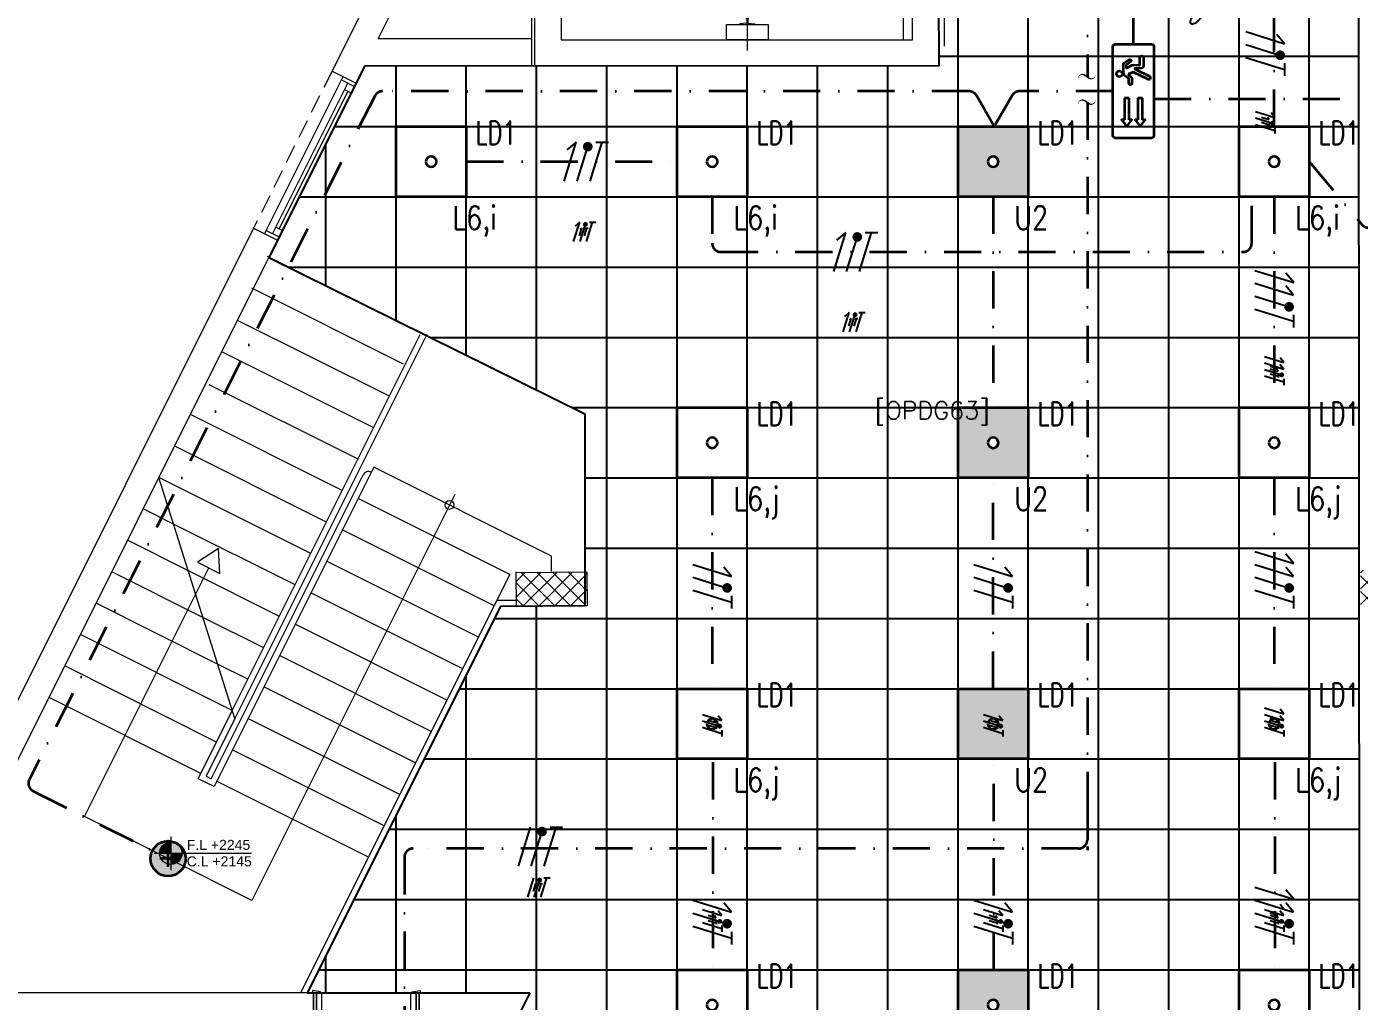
# Model space of a CAD drawing. Header units: inches. Extents: x -12418 to 183584, y -29325 to 19878.
# Drawn here: x -6155 to 5228, y -9269 to -947 of the extents above; entities that cross this region are included whole.
import ezdxf
from ezdxf import colors
from ezdxf.entities.mleader import LeaderData, LeaderLine
from ezdxf.enums import TextEntityAlignment as Align
from ezdxf.math import Vec2, Vec3

# ---------------------------------------------------------------- set-up
doc = ezdxf.new("R2010")
doc.units = ezdxf.units.IN
doc.header["$LTSCALE"] = 25
doc.header["$MEASUREMENT"] = 0
for name, pattern in [('00-Ground Floor$0$CENTERX2', [101.6, 63.5, -12.7, 12.7, -12.7]), ('00-Ground Floor$0$DASHED', [0.75, 0.5, -0.25]), ('00-Ground Floor$0$HIDDEN', [9.525, 6.35, -3.175]), ('DASHDOT', [25.4, 12.7, -6.35, 0, -6.35])]:
    doc.linetypes.add(name, pattern=pattern)
doc.layers.get('0').update_dxf_attribs({"color": 8})
for name, color, linetype, lineweight in [('00-Ground Floor$0$72_EGR_BASE_TEXT', 252, 'Continuous', 5), ('00-Ground Floor$0$Aluminum', 251, 'Continuous', 5), ('00-Ground Floor$0$Axis', 251, '00-Ground Floor$0$CENTERX2', 5), ('00-Ground Floor$0$C-HYDR-CTCH', 251, 'Continuous', 5), ('00-Ground Floor$0$Cabin', 7, 'Continuous', 5), ('00-Ground Floor$0$Dims', 6, 'Continuous', 5), ('00-Ground Floor$0$Hatch', 254, 'Continuous', 5), ('00-Ground Floor$0$Notes', 1, 'Continuous', 5), ('00-Ground Floor$0$Proj', 251, 'Continuous', 5), ('00-Ground Floor$0$Structure', 251, 'Continuous', 5), ('00-Ground Floor$0$Walls', 251, 'Continuous', 5), ('00-Ground Floor$0$Wooden Joinery', 251, 'Continuous', 5), ('E-LITE-CIRC', 6, 'Continuous', 25), ('E-LITE-CIRC-NUMB', 6, 'Continuous', 25), ('E-LITE-CLNG', 150, 'Continuous', 35), ('E-LITE-CLNG @ 100', 150, 'Continuous', 35), ('E-LITE-CLNG-CNDT', 6, 'DASHDOT', 35), ('E-LITE-CTRL', 6, 'Continuous', 25), ('E-LITE-EXIT-CLNG @ 100', 3, 'Continuous', 35), ('E-LITE-EXIT-CTRL', 6, 'Continuous', 25), ('E-LITE-EXIT-IDEN', 6, 'Continuous', 25), ('E-LITE-IDEN', 6, 'Continuous', 25), ('E-LITE-TEXT', 6, 'Continuous', 25), ('E-POWR-WIRE', 6, 'Continuous', 25), ('E-POWR-WIRE @ 100', 6, 'Continuous', 25), ('E-POWR-WIRE @ 20', 6, 'Continuous', 25), ('E-POWR-WIRE @ 50', 6, 'Continuous', 25)]:
    doc.layers.add(name, color=color, linetype=linetype, lineweight=lineweight)
doc.layers.add('00-Ground Floor$0$False Ceiling', color=251, linetype='Continuous')
doc.layers.add('E-LIGHTING CONDUIT', color=6, linetype='Continuous')
doc.styles.add('00-Ground Floor$0$SIMPLEX', font='SIMPLEX.shx', dxfattribs={"height": 150})
doc.styles.add('00-Ground Floor$0$Standard', font='arial.ttf')
doc.styles.add('DC_Elc_Romans', font='elc_romans.shx', dxfattribs={"width": 0.7})
doc.styles.add('DC_Simplex', font='SIMPLEX.shx', dxfattribs={"width": 0.7})

# ---------------------------------------------------------------- blocks, each defined once
blk = doc.blocks.new('00-Ground Floor$0$A$C72370EFE')
at = {"layer": '00-Ground Floor$0$Wooden Joinery'}
for p, q in [((-0.05, -0.07), (-0.05, -0.16)), ((-0.03, -0.07), (-0.03, -0.16)), ((-0.01, -0.04), (-0.02, -0.04)), ((-0.01, -0.06), (-0.02, -0.06)), ((-0.01, -0.03), (-0.01, -0.07)), ((0, -0.03), (-0.01, -0.03)), ((0, -0.07), (-0.01, -0.07)), ((0.04, -0.03), (0.05, -0.03)), ((0.04, -0.07), (0.05, -0.07)), ((0.05, -0.03), (0.05, -0.07)), ((0.05, -0.04), (0.06, -0.04)), ((0.05, -0.06), (0.06, -0.06)), ((0.07, -0.07), (0.07, -0.16)), ((0.09, -0.07), (0.09, -0.16)), ((-0.01, -0.17), (-0.02, -0.17)), ((-0.01, -0.19), (-0.02, -0.19)), ((-0.01, -0.17), (-0.01, -0.19)), ((0.05, -0.17), (0.06, -0.17)), ((0.05, -0.17), (0.05, -0.19)), ((0.05, -0.19), (0.06, -0.19))]:
    blk.add_line(p, q, dxfattribs=at)
for centre, radius, start, end in [((-0.02, -0.07), 0.03, 90, 180), ((-0.02, -0.07), 0.01, 90, 180), ((0.06, -0.07), 0.03, 0, 90), ((0.06, -0.07), 0.01, 0, 90), ((-0.02, -0.16), 0.03, 180, 270), ((-0.02, -0.16), 0.01, 180, 270), ((0.06, -0.16), 0.01, 270, 0), ((0.06, -0.16), 0.03, 270, 0)]:
    blk.add_arc(centre, radius, start, end, dxfattribs=at)
blk = doc.blocks.new('00-Ground Floor$0$A$C10787C9A')
at = {"layer": '00-Ground Floor$0$Wooden Joinery'}
for points in [[(20, 860), (10, 860), (0, 930), (20, 930)], [(250, 870), (260, 870), (270, 940), (250, 940)], [(250, 120), (1029, 120), (1029, 80), (250, 80)], [(20, 80), (10, 80), (0, 10), (20, 10)], [(250, 70), (260, 70), (270, 0), (250, 0)]]:
    blk.add_lwpolyline(points, close=True, dxfattribs=at)
for points in [[(250, 895), (20, 895), (20, 920), (250, 920), (250, 895)], [(250, 895), (250, 860), (210, 860), (210, 850), (20, 850), (20, 895), (250, 895)], [(250, 45), (250, 80), (210, 80), (210, 90), (20, 90), (20, 45), (250, 45)], [(250, 45), (20, 45), (20, 20), (250, 20), (250, 45)]]:
    blk.add_lwpolyline(points, dxfattribs=at)
blk.add_arc((250, 80), 780, 2.9397, 90, dxfattribs=at)
at = {"layer": '00-Ground Floor$0$Wooden Joinery', "xscale": 999.999999999885, "yscale": 999.999999999885, "zscale": 999.999999999885, "rotation": 269.9999999999998}
blk.add_blockref('00-Ground Floor$0$A$C72370EFE', (1029, 120), dxfattribs=at)
blk = doc.blocks.new('00-Ground Floor$0$T127-1_B')
at = {"layer": '00-Ground Floor$0$Cabin'}
for p, q in [((44.5, 8), (44.5, 4)), ((44.5, 4), (78, 4)), ((78, 4), (82, 63.5)), ((44.5, -8), (44.5, -4)), ((44.5, -4), (78, -4)), ((78, -4), (82, -63.5))]:
    blk.add_line(p, q, dxfattribs=at)
at = {"layer": '00-Ground Floor$0$Cabin', "ltscale": 5}
for points in [[(44.5, 8), (0, 8), (0, -8), (44.5, -8)], [(82, 63.5), (89, 63.5), (89, -63.5), (82, -63.5)]]:
    blk.add_lwpolyline(points, dxfattribs=at)
blk = doc.blocks.new('00-Ground Floor$0$T127-1_B__1680')
at = {"layer": '00-Ground Floor$0$Axis'}
blk.add_line((-990, 0), (990, 0), dxfattribs=at)
at = {"layer": '00-Ground Floor$0$Notes', "xscale": -1}
blk.add_blockref('00-Ground Floor$0$T127-1_B', (-840, 0), dxfattribs=at)
at = {"layer": '00-Ground Floor$0$Notes'}
blk.add_blockref('00-Ground Floor$0$T127-1_B', (840, 0), dxfattribs=at)
blk = doc.blocks.new('00-Ground Floor$0$对重支撑1')
at = {"layer": '00-Ground Floor$0$Cabin'}
blk.add_lwpolyline([(1060, 178), (929, 178), (929, -178), (1060, -178)], close=True, dxfattribs=at).dxf.unprotected_set("ltscale", 0)
blk = doc.blocks.new('00-Ground Floor$0$A$Ce9e1c4c3')
at = {"layer": '00-Ground Floor$0$False Ceiling', "color": 254, "linetype": 'Continuous'}
for p, q in [((-97000, -12797, 0), (-97000, 8603)), ((-96400, -12797, 0), (-96400, 8603)), ((-95800, -12797, 0), (-95800, 8603)), ((-95200, -12797, 0), (-95200, 8603)), ((-98200, -12797, 0), (-98200, 1324)), ((-97600, -12797, 0), (-97600, 1326)), ((-98364, -1200), (-94777, -1200)), ((-103000, -3455), (-103000, -1282)), ((-102400, -3752), (-102400, -1282)), ((-101800, -4049), (-101800, -1282)), ((-101200, -12796), (-101200, -1283)), ((-100600, -12797, 0), (-100600, -1283)), ((-100000, -12797, 0), (-100000, -1284)), ((-99400, -12797, 0), (-99400, -1284)), ((-98800, -12797, 0), (-98800, -1285)), ((-103527, -1800), (-94776, -1800)), ((-103600, -3158), (-103600, -1947)), ((-103827, -2400), (-94776, -2400)), ((-103920, -3000), (-94776, -3000)), ((-102707, -3600), (-94775, -3600)), ((-101494, -4200), (-94775, -4200)), ((-101387, -4800), (-94775, -4800)), ((-101387, -5400), (-94774, -5400)), ((-101800, -12796), (-101800, -5896)), ((-102161, -6000), (-94774, -6000)), ((-102400, -9197, 0), (-102400, -6479)), ((-102461, -6600), (-94774, -6600)), ((-102761, -7200), (-94773, -7200)), ((-102999, -9197, 0), (-103000, -7679)), ((-103061, -7800), (-94773, -7800)), ((-103361, -8400), (-94773, -8400)), ((-103600, -9197), (-103600, -8879)), ((-103661, -9000), (-94772, -9000)), ((-102161, -9000), (-94774, -9000))]:
    blk.add_line(p, q, dxfattribs=at)
at = {"layer": '00-Ground Floor$0$False Ceiling', "color": 254}
for p, q in [((-94772, -9197, 0), (-94783, 8603, 0)), ((-98374, 1323, 0), (-98364, -1285, 0)), ((-103267, -1281, 0), (-104086, -2918, 0)), ((-98364, -1285, 0), (-103267, -1281, 0)), ((-104086, -2918, 0), (-101387, -4253, 0)), ((-101387, -4253, 0), (-101387, -5893, 0)), ((-102109, -5897, 0), (-103759, -9197, 0)), ((-101387, -5893, 0), (-102109, -5897, 0)), ((-103759, -9197, 0), (-101857, -9197, 0)), ((-101857, -9197, 0), (-103657, -12797, 0)), ((-94772, -12797, 0), (-94772, -9197, 0))]:
    blk.add_line(p, q, dxfattribs=at)
blk = doc.blocks.new('00-Ground Floor')
at = {"layer": '00-Ground Floor$0$Hatch'}
h = blk.add_hatch(dxfattribs=at)
h.set_pattern_fill('ANSI37', color=256, scale=30)
h.set_pattern_definition([(45, (-1981.42, -13099.68), (-67.35192, 67.35192), []), (135, (-1981.42, -13099.68), (-67.35192, -67.35192), [])])
h.paths.add_polyline_path([(48971, 8818), (48367, 8810), (48371, 8522), (48975, 8530)])
h.paths.add_polyline_path([(41810, 8810), (41227, 8805), (41207, 8514), (41791, 8519)])
h.paths.add_polyline_path([(27434, 8803), (26834, 8799), (26829, 8506), (27428, 8510)])
h.paths.add_polyline_path([(34619, 8805), (34018, 8798), (34009, 8512), (34611, 8520)])
h.paths.add_polyline_path([(20214, 8812), (19608, 8790), (19622, 8498), (20229, 8520)])
h.paths.add_polyline_path([(13478, 8802), (12256, 8826), (12249, 8530), (13471, 8506)])
h.paths.add_polyline_path([(13492, 1602), (12277, 1586), (12263, 1294), (13478, 1309)])
h.paths.add_polyline_path([(13466, -5591), (12263, -5607), (12257, -5900), (13460, -5884)])
h.paths.add_polyline_path([(13484, -12790), (12288, -12801), (12290, -13096), (13487, -13084)])
h.paths.add_polyline_path([(5849, -12788), (5246, -12792), (5256, -13077), (5860, -13073)])
h.paths.add_polyline_path([(5834, -5590), (5237, -5588), (5237, -5889), (5834, -5891)])
h.paths.add_polyline_path([(5844, 1600), (5224, 1601), (5214, 1298), (5833, 1297)])
h.paths.add_polyline_path([(5820, 8779), (5220, 8794), (5216, 8504), (5817, 8489)])
h.paths.add_polyline_path([(-1379, 8777), (-1981, 8800), (-1980, 8512), (-1377, 8489)])
h.paths.add_polyline_path([(-1371, -5601), (-1973, -5608), (-1970, -5900), (-1368, -5893)])
h.paths.add_polyline_path([(-1354, -12796), (-1952, -12797), (-1947, -13097), (-1349, -13096)])
h.paths.add_polyline_path([(20233, -12782), (19627, -12795), (19633, -13097), (20239, -13084)])
h.paths.add_polyline_path([(20227, -5590), (19632, -5608), (19634, -5904), (20229, -5887)])
h.paths.add_polyline_path([(20218, 1618), (19619, 1610), (19623, 1310), (20222, 1318)])
h.paths.add_polyline_path([(27418, 1603), (26816, 1607), (26821, 1315), (27422, 1311)])
h.paths.add_polyline_path([(27422, -5580), (26818, -5597), (26832, -5898), (27432, -5876)])
h.paths.add_polyline_path([(27438, -12796), (26834, -12789), (26832, -13075), (27436, -13082)])
h.paths.add_polyline_path([(34637, -12785), (34039, -12800), (34048, -13100), (34646, -13085)])
h.paths.add_polyline_path([(34629, -5597), (34028, -5595), (34029, -5892), (34630, -5894)])
h.paths.add_polyline_path([(34593, 1607), (34012, 1611), (34032, 1322), (34613, 1317)])
h.paths.add_polyline_path([(41796, 1606), (41199, 1620), (41201, 1328), (41798, 1314)])
h.paths.add_polyline_path([(41797, -5593), (41229, -5600), (41231, -5894), (41799, -5887)])
h.paths.add_polyline_path([(41834, -12790), (41229, -12792), (41230, -13097), (41836, -13094)])
h.paths.add_polyline_path([(49008, -12790), (48421, -12774), (48407, -13081), (48995, -13097)])
h.paths.add_polyline_path([(48993, -5591), (48389, -5590), (48388, -5886), (48991, -5887)])
at = {"layer": '00-Ground Floor$0$Aluminum', "linetype": '00-Ground Floor$0$HIDDEN'}
for p, q in [((-3547, -1326, 0), (-4218, -2668, 0)), ((5228, -4347, 0), (5228, -3147, 0))]:
    blk.add_line(p, q, dxfattribs=at)
at = {"layer": '00-Ground Floor$0$Aluminum'}
for p, q in [((-4124, -2715, 0), (-3453, -1373, 0)), ((-4054, -2715, 0), (-3411, -1429, 0)), ((-4012, -2771, 0), (-3341, -1429, 0)), ((-3467, -1401, 0), (-3355, -1457, 0)), ((-3411, -1499, 0), (-3998, -2673, 0)), ((-3439, -1485, 0), (-3383, -1513, 0)), ((-4110, -2687, 0), (-3998, -2743, 0)), ((-4026, -2659, 0), (-3970, -2687, 0))]:
    blk.add_line(p, q, dxfattribs=at)
at = {"layer": '00-Ground Floor$0$Axis', "ltscale": 3}
blk.add_lwpolyline([(0, 1430), (0, -1150)], dxfattribs=at)
at = {"layer": '00-Ground Floor$0$C-HYDR-CTCH', "flags": 128}
for points in [[(-1853, 1610), (-1842, -1281), (1636, -1285), (1625, 1606), (-1853, 1610)], [(-1973, -5608), (-1371, -5601), (-1368, -5893), (-1970, -5900), (-1973, -5602)]]:
    blk.add_lwpolyline(points, dxfattribs=at)
at = {"layer": '00-Ground Floor$0$Cabin'}
for points in [[(1411, -815), (1411, -815), (1386, -815), (1386, -740), (1696, -790), (1696, -815), (1681, -815), (1681, -1115)], [(1335, -1060), (1335, -830)]]:
    blk.add_lwpolyline(points, dxfattribs=at)
at = {"layer": '00-Ground Floor$0$Dims'}
for p, q in [((-4924, -7862, 0), (-4924, -8148, 0)), ((-5067, -8005, 0), (-4234, -8005, 0))]:
    blk.add_line(p, q, dxfattribs=at)
at = {"layer": '00-Ground Floor$0$Dims', "const_width": 95.3, "elevation": 0}
for points in [[(-4972, -8005, -0.414214), (-4924, -7958, -1)], [(-4924, -8053, 0.414214), (-4877, -8005, 1)]]:
    blk.add_lwpolyline(points, format="xyb", dxfattribs=at)
at = {"layer": '00-Ground Floor$0$Dims'}
blk.add_circle((-4924, -8005, 0), 95.2, dxfattribs=at)
at = {"layer": '00-Ground Floor$0$Proj', "linetype": '00-Ground Floor$0$DASHED', "ltscale": 300}
for p, q in [((-2802, -3560, 0), (-4099, -2911, 0)), ((-2936, -3828, 0), (-4233, -3180, 0)), ((-3057, -4103, 0), (-4354, -3455, 0)), ((-4399, -6787, 0), (-2794, -3577, 0)), ((-3191, -4372, 0), (-4488, -3723, 0)), ((-3325, -4640, 0), (-4596, -4005, 0)), ((-3460, -4908, 0), (-4757, -4260, 0)), ((-3594, -5177, 0), (-4891, -4528, 0)), ((-3728, -5445, 0), (-5025, -4796, 0)), ((-3862, -5713, 0), (-4900, -5194, 0)), ((-3996, -5982, 0), (-4774, -5593, 0)), ((-4130, -6250, 0), (-4649, -5991, 0)), ((-4265, -6518, 0), (-4524, -6389, 0)), ((-2804, -9197, 0), (-3704, -9197, 0))]:
    blk.add_line(p, q, dxfattribs=at)
at = {"layer": '00-Ground Floor$0$Proj'}
for p, q in [((-4578, -7368, 0), (-3281, -4774, 0)), ((-3191, -4707, 0), (-4555, -7435, 0)), ((-4377, -6855, 0), (-5025, -4796, 0)), ((-2029, -5624, 0), (-3325, -4975, 0)), ((-4900, -5194, 0), (-5159, -5065, 0)), ((-4774, -5593, 0), (-5293, -5333, 0)), ((-2163, -5892, 0), (-3460, -5244, 0)), ((-2297, -6160, 0), (-3594, -5512, 0)), ((-4649, -5991, 0), (-5427, -5601, 0)), ((-2029, -5624, 0), (-3815, -9197, 0)), ((-2431, -6429, 0), (-3728, -5780, 0)), ((-4524, -6389, 0), (-5562, -5870, 0)), ((-4399, -6787, 0), (-5696, -6138, 0)), ((-2565, -6697, 0), (-3862, -6049, 0)), ((-2699, -6965, 0), (-3996, -6317, 0)), ((-4533, -7055, 0), (-5830, -6406, 0)), ((-2834, -7234, 0), (-4130, -6585, 0)), ((-4667, -7323, 0), (-5964, -6675, 0)), ((-4689, -7368, 0), (-4399, -6787, 0)), ((-4377, -6855, 0), (-4622, -7346, 0)), ((-2968, -7502, 0), (-4265, -6854, 0)), ((-3102, -7770, 0), (-4399, -7122, 0)), ((-4555, -7435, 0), (-4689, -7368, 0)), ((-4622, -7346, 0), (-4578, -7368, 0)), ((-3236, -8039, 0), (-4533, -7390, 0))]:
    blk.add_line(p, q, dxfattribs=at)
at = {"layer": '00-Ground Floor$0$Proj', "ltscale": 300, "elevation": 0}
blk.add_lwpolyline([(-2738, -3577), (-4377, -6855)], dxfattribs=at)
at = {"layer": '00-Ground Floor$0$Proj', "elevation": 0}
for points in [[(-1672, -5597), (-1672, -5467), (-3191, -4707)], [(-2498, -4942), (-4231, -8408), (-5662, -7692), (-4600, -5568)], [(-1972, -5897), (-2109, -5897), (-3759, -9197)], [(-1972, -5847), (-2140, -5847)]]:
    blk.add_lwpolyline(points, dxfattribs=at)
blk.add_lwpolyline([(-4517, -5402), (-4696, -5520), (-4504, -5616)], close=True, dxfattribs=at)
at = {"layer": '00-Ground Floor$0$Proj'}
blk.add_circle((-2543, -5031, 0), 37.5, dxfattribs=at)
blk.add_arc((-3236, -4796, 0), 50, 63.4349, 153.4349, dxfattribs=at)
at = {"layer": '00-Ground Floor$0$Structure'}
blk.add_lwpolyline([(1636, 535), (1411, 535), (1411, 1340), (-1589, 1340), (-1589, -1060), (1411, -1060), (1411, -815), (1636, -815), (1636, -1285), (-1814, -1285), (-1814, 1565)], dxfattribs=at)
at = {"layer": '00-Ground Floor$0$Walls'}
for p, q in [((-1972, 1823, 0), (-3547, -1326, 0)), ((-3152, -1051, 0), (-1853, 1548, 0)), ((-1842, -1051), (-3152, -1051, 0)), ((-3547, -1326, 0), (-3341, -1429, 0)), ((-3341, -1429, 0), (-3267, -1281, 0)), ((-1842, -1281), (-3267, -1281, 0)), ((-4218, -2668, 0), (-9432, -13097, 0)), ((-4218, -2668, 0), (-4012, -2771, 0)), ((-7225, -9197, 0), (-4012, -2771, 0)), ((-3704, -9197, 0), (-7072, -9197, 0)), ((-3704, -9427, 0), (-3704, -9197, 0)), ((-1857, -9197, 0), (-2804, -9197, 0)), ((-2804, -9427, 0), (-2804, -9197, 0)), ((-2207, -9897, 0), (-1857, -9197, 0))]:
    blk.add_line(p, q, dxfattribs=at)
at = {"layer": '00-Ground Floor$0$False Ceiling', "color": 254}
blk.add_blockref('00-Ground Floor$0$A$Ce9e1c4c3', (100000, 0), dxfattribs=at)
at = {"layer": '00-Ground Floor$0$Notes', "yscale": -1, "rotation": 270.0000000000001}
for name in ['00-Ground Floor$0$T127-1_B__1680', '00-Ground Floor$0$对重支撑1']:
    blk.add_blockref(name, (0, 0), dxfattribs=at)
at = {"layer": '00-Ground Floor$0$Wooden Joinery', "xscale": -1, "rotation": 90}
blk.add_blockref('00-Ground Floor$0$A$C10787C9A', (-2784, -9177, 0), dxfattribs=at)
at = {"layer": '00-Ground Floor$0$72_EGR_BASE_TEXT', "insert": (1580, -4149, 0), "char_height": 150, "attachment_point": 2, "style": '00-Ground Floor$0$SIMPLEX'}
blk.add_mtext('[OPDG63]', dxfattribs=at)
at = {"layer": '00-Ground Floor$0$Dims', "style": '00-Ground Floor$0$Standard'}
for s, p in [('F.L +2245', (-4788, -7976, 0)), ('C.L +2145', (-4788, -8117, 0))]:
    blk.add_text(s, height=85.7, dxfattribs=at).set_placement(p)
blk = doc.blocks.new('*U59')
blk.add_lwpolyline([(-300, 300), (-300, -300), (300, -300), (300, 300)], close=True)
blk.add_circle((0, 0), 45)
at = {"layer": 'E-LITE-CIRC-NUMB', "style": 'DC_Simplex', "width": 0.7, "flags": 8}
blk.add_attdef('CIRCUIT', text='', height=200, rotation=0, dxfattribs=at).set_placement((-474, 300), align=Align.RIGHT)
at = {"layer": 'E-LITE-CTRL', "style": 'DC_Simplex', "width": 0.7, "flags": 8}
blk.add_attdef('CONTROL', (1119, -935), '', height=200, rotation=360, dxfattribs=at)
at = {"layer": 'E-LITE-IDEN', "style": 'DC_Simplex', "width": 0.7, "flags": 8}
blk.add_attdef('TYPE', (-380, 147), '', height=200, rotation=360, dxfattribs=at)
blk = doc.blocks.new('*U6')
at = {"color": 9}
for p, q in [((1.35, -0.57), (0.95, -0.57)), ((0.95, -0.57), (0.95, -2.42)), ((1.35, -2.42), (1.35, -0.57)), ((2.49, -0.57), (2.09, -0.57)), ((2.09, -0.57), (2.09, -2.42)), ((2.49, -2.42), (2.49, -0.57))]:
    blk.add_line(p, q, dxfattribs=at)
blk.add_lwpolyline([(3.47, 3.83), (3.47, -3.77, -0.414214), (3.27, -3.97), (0.17, -3.97, -0.414214), (-0.03, -3.77), (-0.03, 3.83, -0.414214), (0.17, 4.03), (3.27, 4.03, -0.414214)], format="xyb", close=True)
blk.add_lwpolyline([(1.48, 2.52), (1.12, 2.29, 0.255575), (1.11, 2.26), (1.11, 2.04, 0.558794), (1.15, 2.02), (1.57, 2.23, -0.100171), (1.61, 2.24), (2.25, 2.28, 0.394397), (2.27, 2.31), (2.27, 2.9, -1), (2.57, 2.9), (2.57, 2.14, -0.394397), (2.44, 2), (1.87, 1.96, 0.766279), (1.86, 1.91), (3.09, 1.31, -1), (2.96, 1.04), (1.71, 1.66, 0.235619), (1.69, 1.66), (1.3, 1.47, 0.5506), (1.3, 1.42), (1.54, 1.23, -0.231482), (1.58, 1.14), (1.58, 0.69, -1), (1.34, 0.69), (1.34, 1.07, 0.231482), (1.33, 1.09), (0.97, 1.37, -0.231482), (0.87, 1.58), (0.87, 2.34, -0.255575), (0.92, 2.45), (1.35, 2.72, -1)], format="xyb", close=True, dxfattribs=at)
for points in [[(0.95, -2.42), (0.71, -2.42), (1.15, -2.99), (1.58, -2.42), (1.35, -2.42)], [(2.09, -2.42), (1.86, -2.42), (2.29, -2.99), (2.73, -2.42), (2.49, -2.42)]]:
    blk.add_lwpolyline(points, dxfattribs=at)
blk.add_circle((0.53, 1.51), 0.257, dxfattribs=at)
at = {"layer": 'E-LITE-EXIT-CTRL', "style": 'DC_Simplex', "width": 0.7, "flags": 8}
blk.add_attdef('CONTROL', (4.5, -6), '', height=2, rotation=360, dxfattribs=at)
at = {"layer": 'E-LITE-EXIT-IDEN', "style": 'DC_Simplex', "width": 0.7, "flags": 8}
blk.add_attdef('TYPE', (4.5, 0.5), '', height=2, rotation=360, dxfattribs=at)
blk = doc.blocks.new('*U587')
h = blk.add_hatch(color=254)
h.dxf.hatch_style = 1
edge = h.paths.add_edge_path()
edge.add_arc((0, 0), 1.5, 0, 360)
for p, q in [((0.71, 0), (-0.71, 0)), ((0, -0.71), (0, 0.71))]:
    blk.add_line(p, q)
blk.add_circle((0, 0), 1.5)
at = {"layer": 'E-LITE-CIRC-NUMB', "style": 'DC_Simplex', "width": 0.7, "flags": 8}
blk.add_attdef('CIRCUIT', text='', height=2, rotation=360, dxfattribs=at).set_placement((-3.36, 1.5), align=Align.RIGHT)
at = {"layer": 'E-LITE-CTRL', "style": 'DC_Simplex', "width": 0.7, "flags": 8}
blk.add_attdef('CONTROL', (3.36, -3.5), '', height=2, rotation=360, dxfattribs=at)
at = {"layer": 'E-LITE-IDEN', "style": 'DC_Simplex', "width": 0.7, "flags": 8}
blk.add_attdef('TYPE', (3.36, 1.5), '', height=2, rotation=360, dxfattribs=at)
blk = doc.blocks.new('*U294')
blk.add_lwpolyline([(-300, 300), (-300, -300), (300, -300), (300, 300)], close=True)
blk.add_circle((0, 0), 45)
at = {"layer": 'E-LITE-CIRC-NUMB', "style": 'DC_Simplex', "width": 0.7, "flags": 8}
blk.add_attdef('CIRCUIT', text='', height=200, rotation=0, dxfattribs=at).set_placement((-474, 300), align=Align.RIGHT)
at = {"layer": 'E-LITE-CTRL', "style": 'DC_Simplex', "width": 0.7, "flags": 8}
blk.add_attdef('CONTROL', (1119, -935), '', height=200, rotation=360, dxfattribs=at)
at = {"layer": 'E-LITE-IDEN', "style": 'DC_Simplex', "width": 0.7, "flags": 8}
blk.add_attdef('TYPE', (-380, 147), '', height=200, rotation=360, dxfattribs=at)
blk = doc.blocks.new('*U295')
h = blk.add_hatch(color=254)
h.dxf.hatch_style = 1
h.paths.add_polyline_path([(-300, 300), (-300, -300), (300, -300), (300, 300)])
edge = h.paths.add_edge_path(flags=16)
edge.add_arc((0, 0), 45, 0, 360)
blk.add_lwpolyline([(-300, 300), (-300, -300), (300, -300), (300, 300)], close=True)
blk.add_circle((0, 0), 45)
at = {"layer": 'E-LITE-CIRC-NUMB', "style": 'DC_Simplex', "width": 0.7, "flags": 8}
blk.add_attdef('CIRCUIT', text='', height=200, rotation=0, dxfattribs=at).set_placement((-474, 300), align=Align.RIGHT)
at = {"layer": 'E-LITE-CTRL', "style": 'DC_Simplex', "width": 0.7, "flags": 8}
blk.add_attdef('CONTROL', (1119, -935), '', height=200, rotation=360, dxfattribs=at)
at = {"layer": 'E-LITE-IDEN', "style": 'DC_Simplex', "width": 0.7, "flags": 8}
blk.add_attdef('TYPE', (-380, 147), '', height=200, rotation=360, dxfattribs=at)
blk = doc.blocks.new('*U296')
h = blk.add_hatch(color=254)
h.dxf.hatch_style = 1
h.paths.add_polyline_path([(-300, 300), (-300, -300), (300, -300), (300, 300)])
edge = h.paths.add_edge_path(flags=16)
edge.add_arc((0, 0), 45, 0, 360)
blk.add_lwpolyline([(-300, 300), (-300, -300), (300, -300), (300, 300)], close=True)
blk.add_circle((0, 0), 45)
at = {"layer": 'E-LITE-CIRC-NUMB', "style": 'DC_Simplex', "width": 0.7, "flags": 8}
blk.add_attdef('CIRCUIT', text='', height=200, rotation=0, dxfattribs=at).set_placement((-474, 300), align=Align.RIGHT)
at = {"layer": 'E-LITE-CTRL', "style": 'DC_Simplex', "width": 0.7, "flags": 8}
blk.add_attdef('CONTROL', (1119, -935), '', height=200, rotation=360, dxfattribs=at)
at = {"layer": 'E-LITE-IDEN', "style": 'DC_Simplex', "width": 0.7, "flags": 8}
blk.add_attdef('TYPE', (-380, 147), '', height=200, rotation=360, dxfattribs=at)
blk = doc.blocks.new('*U300')
h = blk.add_hatch(color=254)
h.dxf.hatch_style = 1
h.paths.add_polyline_path([(-300, 300), (-300, -300), (300, -300), (300, 300)])
edge = h.paths.add_edge_path(flags=16)
edge.add_arc((0, 0), 45, 0, 360)
blk.add_lwpolyline([(-300, 300), (-300, -300), (300, -300), (300, 300)], close=True)
blk.add_circle((0, 0), 45)
at = {"layer": 'E-LITE-CIRC-NUMB', "style": 'DC_Simplex', "width": 0.7, "flags": 8}
blk.add_attdef('CIRCUIT', text='', height=200, rotation=0, dxfattribs=at).set_placement((-474, 300), align=Align.RIGHT)
at = {"layer": 'E-LITE-CTRL', "style": 'DC_Simplex', "width": 0.7, "flags": 8}
blk.add_attdef('CONTROL', (1119, -935), '', height=200, rotation=360, dxfattribs=at)
at = {"layer": 'E-LITE-IDEN', "style": 'DC_Simplex', "width": 0.7, "flags": 8}
blk.add_attdef('TYPE', (-380, 147), '', height=200, rotation=360, dxfattribs=at)
blk = doc.blocks.new('CD-CUT')
at = {"linetype": 'Continuous'}
blk.add_lwpolyline([(-30, 100, 0, 1.75, 0), (-14, 97, 1.75, 17.5, -0.545095), (15, 21, 17.5, 17.5, 0), (-15, -21, 17.5, 1.75, 0.545095), (14, -97, 1.75, 0, 0), (30, -100, 0, 0, 0)], format="xyseb", dxfattribs=at)
blk = doc.blocks.new('DC_Arrow-ArrowEllipse')
at = {"color": 0}
blk.add_ellipse((0, 0), major_axis=(0.4, 0), ratio=0.4, dxfattribs=at)
at = {"color": 0, "ltscale": 0.5}
blk.add_solid([(-1.4, 0.167), (-0.4, 0), (-1.4, -0.167)], dxfattribs=at)
blk = doc.blocks.new('*U85')
for p, q in [((-1.66, 2.72), (1.67, 1.69)), ((1.67, 1.69), (1.01, 2.49)), ((-1.66, 1.62), (1.66, 0.59)), ((1.66, 0.59), (1, 1.39)), ((-1.66, 0.52), (1.66, -0.52)), ((-1.66, -0.59), (1.66, -1.62)), ((1.66, -1.08), (1.66, -2.16))]:
    blk.add_line(p, q)
at = {"const_width": 0.414}
blk.add_lwpolyline([(1.28, -0.19, 1), (1.28, -0.6, 1)], format="xyb", close=True, dxfattribs=at)
blk = doc.blocks.new('*U1347')
at = {"layer": 'E-POWR-WIRE @ 100', "xscale": 100, "yscale": 100, "zscale": 100}
blk.add_blockref('*U85', (4500, -3300), dxfattribs=at)
at = {"layer": 'E-POWR-WIRE @ 20', "xscale": 20, "yscale": 20, "zscale": 20}
blk.add_blockref('*U85', (4500, -3900), dxfattribs=at)
at = {"layer": 'E-POWR-WIRE @ 50', "xscale": 50, "yscale": 50, "zscale": 50}
blk.add_blockref('*U85', (4500, -3900), dxfattribs=at)
blk = doc.blocks.new('*U82')
for p, q in [((-1.66, 1.62), (1.66, 0.59)), ((1.66, 0.59), (1, 1.39)), ((-1.66, 0.52), (1.66, -0.52)), ((-1.66, -0.59), (1.66, -1.62)), ((1.66, -1.08), (1.66, -2.16))]:
    blk.add_line(p, q)
at = {"const_width": 0.414}
blk.add_lwpolyline([(1.28, -0.19, 1), (1.28, -0.6, 1)], format="xyb", close=True, dxfattribs=at)
blk = doc.blocks.new('*U1348')
at = {"layer": 'E-POWR-WIRE @ 100', "xscale": 100, "yscale": 100, "zscale": 100}
blk.add_blockref('*U82', (-300, -5700), dxfattribs=at)
at = {"layer": 'E-POWR-WIRE @ 20', "xscale": 20, "yscale": 20, "zscale": 20}
blk.add_blockref('*U82', (-300, -6900), dxfattribs=at)
at = {"layer": 'E-POWR-WIRE @ 50', "xscale": 50, "yscale": 50, "zscale": 50}
blk.add_blockref('*U82', (-300, -6900), dxfattribs=at)
blk = doc.blocks.new('*U1349')
at = {"layer": 'E-POWR-WIRE @ 100', "xscale": 100, "yscale": 100, "zscale": 100}
blk.add_blockref('*U82', (2100, -5700), dxfattribs=at)
at = {"layer": 'E-POWR-WIRE @ 20', "xscale": 20, "yscale": 20, "zscale": 20}
blk.add_blockref('*U82', (2100, -6900), dxfattribs=at)
at = {"layer": 'E-POWR-WIRE @ 50', "xscale": 50, "yscale": 50, "zscale": 50}
blk.add_blockref('*U82', (2100, -6900), dxfattribs=at)
blk = doc.blocks.new('*U1350')
at = {"layer": 'E-POWR-WIRE @ 100', "xscale": 100, "yscale": 100, "zscale": 100}
blk.add_blockref('*U85', (4500, -5700), dxfattribs=at)
at = {"layer": 'E-POWR-WIRE @ 20', "xscale": 20, "yscale": 20, "zscale": 20}
blk.add_blockref('*U85', (4500, -6900), dxfattribs=at)
at = {"layer": 'E-POWR-WIRE @ 50', "xscale": 50, "yscale": 50, "zscale": 50}
blk.add_blockref('*U85', (4500, -6900), dxfattribs=at)
blk = doc.blocks.new('*U1351')
at = {"layer": 'E-POWR-WIRE @ 100', "xscale": 100, "yscale": 100, "zscale": 100}
blk.add_blockref('*U82', (4424, -1152), dxfattribs=at)
at = {"layer": 'E-POWR-WIRE @ 20', "xscale": 20, "yscale": 20, "zscale": 20}
blk.add_blockref('*U82', (4424, -1752), dxfattribs=at)
at = {"layer": 'E-POWR-WIRE @ 50', "xscale": 50, "yscale": 50, "zscale": 50}
blk.add_blockref('*U82', (4424, -1752), dxfattribs=at)
blk = doc.blocks.new('*U74')
for p, q in [((-1.62, -1.66), (-0.59, 1.66)), ((-0.59, 1.66), (-1.39, 1)), ((-0.52, -1.66), (0.52, 1.66)), ((0.59, -1.66), (1.62, 1.66)), ((1.08, 1.66), (2.16, 1.66))]:
    blk.add_line(p, q)
at = {"const_width": 0.414}
blk.add_lwpolyline([(0.19, 1.28, 1), (0.6, 1.28, 1)], format="xyb", close=True, dxfattribs=at)
blk = doc.blocks.new('*U1358')
at = {"layer": 'E-POWR-WIRE @ 100', "xscale": 100, "yscale": 100, "zscale": 100}
blk.add_blockref('*U74', (900, -2871), dxfattribs=at)
at = {"layer": 'E-POWR-WIRE @ 20', "xscale": 20, "yscale": 20, "zscale": 20}
blk.add_blockref('*U74', (900, -3471), dxfattribs=at)
at = {"layer": 'E-POWR-WIRE @ 50', "xscale": 50, "yscale": 50, "zscale": 50}
blk.add_blockref('*U74', (900, -3471), dxfattribs=at)
blk = doc.blocks.new('*U1359')
at = {"layer": 'E-POWR-WIRE @ 100', "xscale": 100, "yscale": 100, "zscale": 100}
blk.add_blockref('*U74', (-1402, -2100), dxfattribs=at)
at = {"layer": 'E-POWR-WIRE @ 20', "xscale": 20, "yscale": 20, "zscale": 20}
blk.add_blockref('*U74', (-1402, -2700), dxfattribs=at)
at = {"layer": 'E-POWR-WIRE @ 50', "xscale": 50, "yscale": 50, "zscale": 50}
blk.add_blockref('*U74', (-1402, -2700), dxfattribs=at)
blk = doc.blocks.new('*U76')
for p, q in [((-1.62, -1.66), (-0.59, 1.66)), ((-0.52, -1.66), (0.52, 1.66)), ((0.59, -1.66), (1.62, 1.66)), ((1.08, 1.66), (2.16, 1.66))]:
    blk.add_line(p, q)
at = {"const_width": 0.414}
blk.add_lwpolyline([(0.19, 1.28, 1), (0.6, 1.28, 1)], format="xyb", close=True, dxfattribs=at)
blk = doc.blocks.new('*U1361')
at = {"layer": 'E-POWR-WIRE @ 100', "xscale": 100, "yscale": 100, "zscale": 100}
blk.add_blockref('*U76', (-1793, -7948), dxfattribs=at)
at = {"layer": 'E-POWR-WIRE @ 20', "xscale": 20, "yscale": 20, "zscale": 20}
blk.add_blockref('*U76', (-1793, -8297), dxfattribs=at)
at = {"layer": 'E-POWR-WIRE @ 50', "xscale": 50, "yscale": 50, "zscale": 50}
blk.add_blockref('*U76', (-1793, -8297), dxfattribs=at)
blk = doc.blocks.new('*U1384')
at = {"layer": 'E-POWR-WIRE @ 100', "xscale": 100, "yscale": 100, "zscale": 100}
blk.add_blockref('*U82', (-300, -8567), dxfattribs=at)
at = {"layer": 'E-POWR-WIRE @ 20', "xscale": 20, "yscale": 20, "zscale": 20}
blk.add_blockref('*U82', (-300, -8567), dxfattribs=at)
at = {"layer": 'E-POWR-WIRE @ 50', "xscale": 50, "yscale": 50, "zscale": 50}
blk.add_blockref('*U82', (-300, -8567), dxfattribs=at)
blk = doc.blocks.new('*U1385')
at = {"layer": 'E-POWR-WIRE @ 100', "xscale": 100, "yscale": 100, "zscale": 100}
blk.add_blockref('*U82', (2100, -8567), dxfattribs=at)
at = {"layer": 'E-POWR-WIRE @ 20', "xscale": 20, "yscale": 20, "zscale": 20}
blk.add_blockref('*U82', (2100, -8567), dxfattribs=at)
at = {"layer": 'E-POWR-WIRE @ 50', "xscale": 50, "yscale": 50, "zscale": 50}
blk.add_blockref('*U82', (2100, -8567), dxfattribs=at)
blk = doc.blocks.new('*U1386')
at = {"layer": 'E-POWR-WIRE @ 100', "xscale": 100, "yscale": 100, "zscale": 100}
blk.add_blockref('*U85', (4500, -8567), dxfattribs=at)
at = {"layer": 'E-POWR-WIRE @ 20', "xscale": 20, "yscale": 20, "zscale": 20}
blk.add_blockref('*U85', (4500, -8567), dxfattribs=at)
at = {"layer": 'E-POWR-WIRE @ 50', "xscale": 50, "yscale": 50, "zscale": 50}
blk.add_blockref('*U85', (4500, -8567), dxfattribs=at)
blk = doc.blocks.new('*U297')
h = blk.add_hatch(color=254)
h.dxf.hatch_style = 1
h.paths.add_polyline_path([(-300, 300), (-300, -300), (300, -300), (300, 300)])
edge = h.paths.add_edge_path(flags=16)
edge.add_arc((0, 0), 45, 0, 360)
blk.add_lwpolyline([(-300, 300), (-300, -300), (300, -300), (300, 300)], close=True)
blk.add_circle((0, 0), 45)
at = {"layer": 'E-LITE-CIRC-NUMB', "style": 'DC_Simplex', "width": 0.7, "flags": 8}
blk.add_attdef('CIRCUIT', text='', height=200, rotation=0, dxfattribs=at).set_placement((-474, 300), align=Align.RIGHT)
at = {"layer": 'E-LITE-CTRL', "style": 'DC_Simplex', "width": 0.7, "flags": 8}
blk.add_attdef('CONTROL', (1119, -935), '', height=200, rotation=360, dxfattribs=at)
at = {"layer": 'E-LITE-IDEN', "style": 'DC_Simplex', "width": 0.7, "flags": 8}
blk.add_attdef('TYPE', (-380, 147), '', height=200, rotation=360, dxfattribs=at)

msp = doc.modelspace()

# ---------------------------------------------------------------- linework, layer by layer
at = {"layer": 'E-LITE-CLNG-CNDT', "color": 1}
for points in [[(3299, -1099), (3299, 4895, -0.277324), (3338, 4961), (3600, 5100), (1800, 5100)], [(2110, -1800), (1958, -1536, 0.267949), (1893, -1499), (-3115, -1499, 0.282817), (-3182, -1540), (-6132, -7373, 0.415583), (-6099, -7474), (-4947, -8050)], [(3124, -1499), (2327, -1499, 0.267949), (2262, -1536), (2110, -1800)]]:
    msp.add_lwpolyline(points, format="xyb", dxfattribs=at)
at = {"layer": 'E-LITE-CLNG-CNDT'}
for points in [[(1800, 2700), (2830, 2700, -0.414214), (2905, 2625), (2905, -1377)], [(4800, -2100), (5250, -2637, 0.221772), (5308, -2664), (19021, -2664, -0.414214), (19096, -2739), (19096, -2847)], [(-300, -2400), (-300, -2796, 0.414214), (-225, -2871), (4234, -2871, 0.414214), (4309, -2796), (4309, -2400)]]:
    msp.add_lwpolyline(points, format="xyb", dxfattribs=at)
for points in [[(4500, -1800), (4500, 0)], [(-2400, -2100), (-600, -2100)], [(4500, -2400), (4500, -4200)], [(-300, -4800), (-300, -6600)], [(4500, -4800), (4500, -6600)], [(-295, -7228), (-295, -9000)], [(4505, -7228), (4505, -9000)]]:
    msp.add_lwpolyline(points, dxfattribs=at)
at = {"layer": 'E-LITE-CLNG-CNDT', "color": 1}
for points in [[(3474, -1565), (8570, -1565)], [(2100, -2400), (2100, -4200)], [(2100, -6600), (2100, -4800)], [(2105, -9000), (2105, -7228)]]:
    msp.add_lwpolyline(points, dxfattribs=at)
at = {"layer": 'E-LITE-CLNG-CNDT', "elevation": 0}
msp.add_lwpolyline([(2905, -1595), (2905, -7979)], dxfattribs=at)
msp.add_lwpolyline([(2905, -7596), (2905, -7889, -0.414214), (2830, -7964), (-2854, -7964, 0.414214), (-2929, -8039), (-2929, -10159, -0.412941), (-3004, -10234), (-4479, -10240)], format="xyb", dxfattribs=at)

# ---------------------------------------------------------------- block references
at = {"layer": 'E-LIGHTING CONDUIT', "xscale": 0.762, "yscale": 0.762, "zscale": 0.762, "rotation": 270}
for p in [(2900, -1374, 0), (2900, -1592, 0)]:
    msp.add_blockref('CD-CUT', p, dxfattribs=at)
at = {"layer": 'E-LITE-CLNG'}
ref = msp.add_blockref('*U59', (-2700, -2100), dxfattribs=dict(at, xscale=-1))
ref.add_attrib('TYPE', 'LD1', (-2320, -1953), dxfattribs={"layer": 'E-LITE-IDEN', "height": 200, "rotation": 0, "style": 'DC_Simplex', "width": 0.7, "flags": 8})
ref = msp.add_blockref('*U59', (-300, -2100), dxfattribs=dict(at, xscale=-1))
ref.add_attrib('TYPE', 'LD1', (80, -1953), dxfattribs={"layer": 'E-LITE-IDEN', "height": 200, "rotation": 0, "style": 'DC_Simplex', "width": 0.7, "flags": 8})
ref = msp.add_blockref('*U59', (2100, -2100), dxfattribs=dict(at, xscale=-1))
ref.add_attrib('TYPE', 'LD1', (2480, -1953), dxfattribs={"layer": 'E-LITE-IDEN', "height": 200, "rotation": 0, "style": 'DC_Simplex', "width": 0.7, "flags": 8})
ref = msp.add_blockref('*U300', (2100, -2100), dxfattribs=dict(at, xscale=-1))
ref.add_attrib('TYPE', 'LD1', (2480, -1953), dxfattribs={"layer": 'E-LITE-IDEN', "height": 200, "rotation": 0, "style": 'DC_Simplex', "width": 0.7, "flags": 8})
ref = msp.add_blockref('*U294', (4500, -2100), dxfattribs=dict(at, xscale=-1))
ref.add_attrib('TYPE', 'LD1', (4880, -1953), dxfattribs={"layer": 'E-LITE-IDEN', "height": 200, "rotation": 0, "style": 'DC_Simplex', "width": 0.7, "flags": 8})
ref = msp.add_blockref('*U59', (-300, -4500), dxfattribs=dict(at, xscale=-1))
ref.add_attrib('TYPE', 'LD1', (80, -4353), dxfattribs={"layer": 'E-LITE-IDEN', "height": 200, "rotation": 0, "style": 'DC_Simplex', "width": 0.7, "flags": 8})
ref = msp.add_blockref('*U295', (2100, -4500), dxfattribs=dict(at, xscale=-1))
ref.add_attrib('TYPE', 'LD1', (2480, -4353), dxfattribs={"layer": 'E-LITE-IDEN', "height": 200, "rotation": 0, "style": 'DC_Simplex', "width": 0.7, "flags": 8})
ref = msp.add_blockref('*U59', (4500, -4500), dxfattribs=dict(at, xscale=-1))
ref.add_attrib('TYPE', 'LD1', (4880, -4353), dxfattribs={"layer": 'E-LITE-IDEN', "height": 200, "rotation": 0, "style": 'DC_Simplex', "width": 0.7, "flags": 8})
ref = msp.add_blockref('*U59', (-300, -6900), dxfattribs=dict(at, xscale=-1))
ref.add_attrib('TYPE', 'LD1', (80, -6753), dxfattribs={"layer": 'E-LITE-IDEN', "height": 200, "rotation": 0, "style": 'DC_Simplex', "width": 0.7, "flags": 8})
ref = msp.add_blockref('*U296', (2100, -6900), dxfattribs=dict(at, xscale=-1))
ref.add_attrib('TYPE', 'LD1', (2480, -6753), dxfattribs={"layer": 'E-LITE-IDEN', "height": 200, "rotation": 0, "style": 'DC_Simplex', "width": 0.7, "flags": 8})
ref = msp.add_blockref('*U59', (4500, -6900), dxfattribs=dict(at, xscale=-1))
ref.add_attrib('TYPE', 'LD1', (4880, -6753), dxfattribs={"layer": 'E-LITE-IDEN', "height": 200, "rotation": 0, "style": 'DC_Simplex', "width": 0.7, "flags": 8})
ref = msp.add_blockref('*U59', (-300, -9300), dxfattribs=dict(at, xscale=-1))
ref.add_attrib('TYPE', 'LD1', (80, -9153), dxfattribs={"layer": 'E-LITE-IDEN', "height": 200, "rotation": 0, "style": 'DC_Simplex', "width": 0.7, "flags": 8})
ref = msp.add_blockref('*U297', (2100, -9300), dxfattribs=dict(at, xscale=-1))
ref.add_attrib('TYPE', 'LD1', (2480, -9153), dxfattribs={"layer": 'E-LITE-IDEN', "height": 200, "rotation": 0, "style": 'DC_Simplex', "width": 0.7, "flags": 8})
ref = msp.add_blockref('*U59', (4500, -9300), dxfattribs=dict(at, xscale=-1))
ref.add_attrib('TYPE', 'LD1', (4880, -9153), dxfattribs={"layer": 'E-LITE-IDEN', "height": 200, "rotation": 0, "style": 'DC_Simplex', "width": 0.7, "flags": 8})
at = {"layer": 'E-LITE-CLNG @ 100', "xscale": 99.99999999999999, "yscale": 99.99999999999999, "zscale": 99.99999999999999}
msp.add_blockref('*U587', (-4947, -8050, 0), dxfattribs=at)
at = {"layer": 'E-LITE-CLNG-CNDT', "color": 1}
msp.add_blockref('00-Ground Floor', (0, 0), dxfattribs=at)
at = {"layer": 'E-LITE-EXIT-CLNG @ 100', "xscale": 100, "yscale": 100, "zscale": 100}
msp.add_blockref('*U6', (3126, -1501), dxfattribs=at)
at = {"layer": 'E-POWR-WIRE'}
for name in ['*U1351', '*U1359', '*U1358', '*U1347', '*U1350', '*U1348', '*U1349', '*U1361', '*U1386', '*U1384', '*U1385']:
    msp.add_blockref(name, (0, 0), dxfattribs=at)

# ---------------------------------------------------------------- texts
at = {"layer": 'E-LITE-CIRC', "style": 'DC_Simplex', "width": 0.8}
for s, p in [('L6,i', (-2518, -2679, 0)), ('L6,i', (-118, -2679, 0)), ('U2', (2282, -2679, 0)), ('L6,i', (4682, -2679, 0)), ('L6,j', (-118, -5079, 0)), ('U2', (2282, -5079, 0)), ('L6,j', (4682, -5079, 0)), ('L6,j', (-118, -7479, 0)), ('U2', (2282, -7479, 0)), ('L6,j', (4682, -7479, 0))]:
    msp.add_text(s, height=200, rotation=0, dxfattribs=at).set_placement(p)

# ---------------------------------------------------------------- leaders
at = {"layer": 'E-LITE-TEXT'}
ml = msp.add_multileader_mtext('Standard', dxfattribs=at)
ml.set_content('TO LP-GF/7', color=256, style='DC_Elc_Romans')
ml.set_leader_properties(color=45)
ml.set_arrow_properties(name='DC_Arrow-ArrowEllipse')
ml.build(insert=Vec2(0, 0))
ml.multileader.update_dxf_attribs({"dogleg_length": 2, "arrow_head_size": 200, "scale": 100})
ctx = ml.context
ctx.base_point, ctx.scale, ctx.char_height, ctx.arrow_head_size, ctx.landing_gap_size, ctx.plane_origin = Vec3(4329, -524), 100, 200, 200, 200, Vec3(-6568, -531)
notes = []
notes.append((ctx, [(0, (1, 1, 0), (4129, -524), (1, 0), 200, [(0, [(3842, -862)], 0, [])])]))
ctx.mtext.insert, ctx.mtext.flow_direction = Vec3(4529, -390), 5
for ctx, leaders in notes:
    for number, flags, end, landing, length, lines in leaders:
        leader = LeaderData()
        leader.index, (leader.has_last_leader_line, leader.has_dogleg_vector, leader.attachment_direction) = number, flags
        leader.last_leader_point, leader.dogleg_vector, leader.dogleg_length = Vec3(end), Vec3(landing), length
        for number, points, colour, breaks in lines:
            line = LeaderLine()
            line.index, line.vertices, line.color, line.breaks = number, Vec3.list(points), colors.encode_raw_color(colour), breaks
            leader.lines.append(line)
        ctx.leaders.append(leader)

doc.saveas('drawing.dxf')
